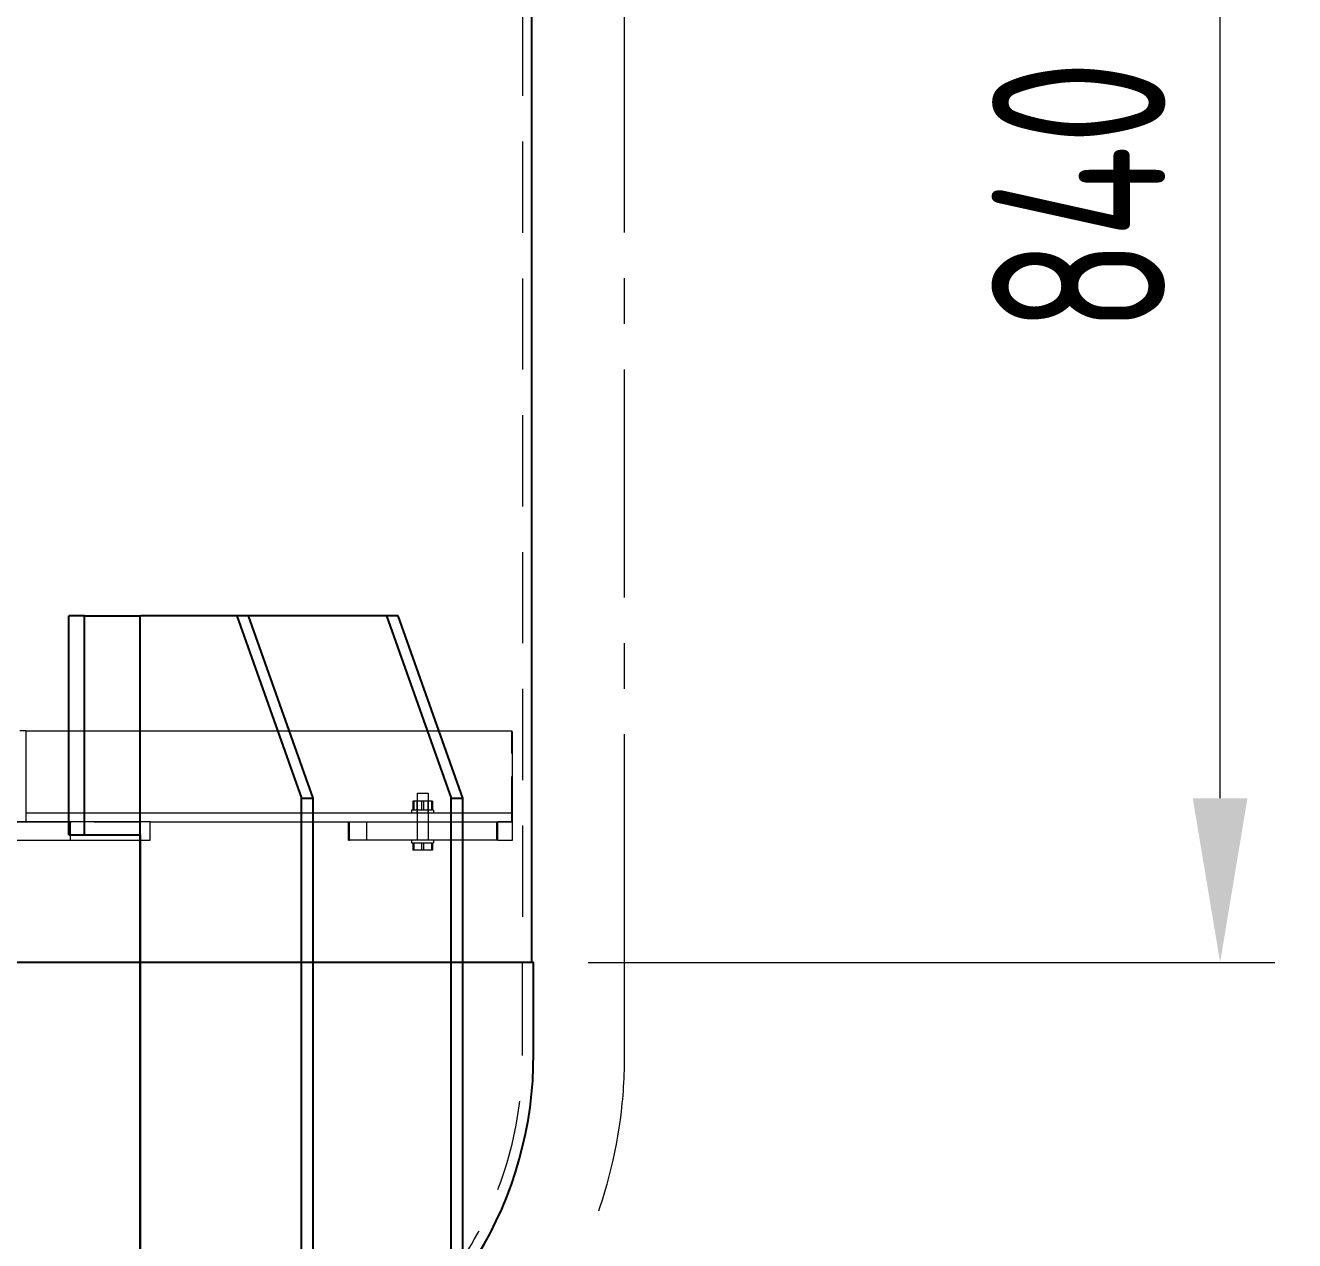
# Model space of a CAD drawing. Header units: millimetres. Extents: x -46397 to 283259, y -8690 to 23983.
# Drawn here: x 9774 to 10470, y 6584 to 7250 of the extents above; entities that cross this region are included whole.
import ezdxf

# ---------------------------------------------------------------- set-up
doc = ezdxf.new("R2010")
doc.units = ezdxf.units.MM
doc.linetypes.add('CENTER', pattern=[2, 1.25, -0.25, 0.25, -0.25])
doc.linetypes.add('HIDDENX2', pattern=[0.75, 0.5, -0.25])
doc.layers.get('Defpoints').update_dxf_attribs({"lineweight": 0})
for name, color, linetype, lineweight in [('DUONGCHINH', 7, 'Continuous', 25), ('DUONGTAM', 1, 'CENTER', 0), ('PHANTOM 2', 8, 'Continuous', 0)]:
    doc.layers.add(name, color=color, linetype=linetype, lineweight=lineweight)
doc.styles.add('GHI CHÚ 1', font='isocp_IV25.ttf', dxfattribs={"width": 0.8})
doc.dimstyles.new('1-30SCALE', dxfattribs={"dimtxt": 75, "dimasz": 75, "dimexe": 37.5, "dimexo": 30, "dimgap": 30, "dimtad": 1, "dimtoh": 1, "dimdec": 0, "dimdsep": 46, "dimtxsty": 'GHI CHÚ 1', "dimcen": 0.09, "dimclrd": 256, "dimclre": 256, "dimclrt": 2, "dimadec": 0, "dimazin": 0, "dimtfac": 1, "dimtdec": 0, "dimtofl": 0, "dimtmove": 0, "dimatfit": 3, "dimfxl": 1, "dimlwd": 0, "dimlwe": 0, "dimarcsym": 0})

# ---------------------------------------------------------------- blocks, each defined once
blk = doc.blocks.new('*D135')
at = {"layer": 'Defpoints', "color": 0, "transparency": 16777216}
for p in [(9886.44, 7576.17, -1.5), (10429.32, 7576.17), (10052.84, 6736.17, -1.5)]:
    blk.add_point(p, dxfattribs=at)
at = {"layer": 'PHANTOM 2', "linetype": 'Continuous', "lineweight": 0, "transparency": 16777216}
for p, q in [((9916.44, 7576.17), (10459.32, 7576.17)), ((10429.32, 6826.17), (10429.32, 7486.17)), ((10082.84, 6736.17), (10459.32, 6736.17))]:
    blk.add_line(p, q, dxfattribs=at)
at = {"layer": 'PHANTOM 2', "transparency": 16777216}
for points in [[(10414.32, 7486.17), (10444.32, 7486.17), (10429.32, 7576.17)], [(10414.32, 6826.17), (10444.32, 6826.17), (10429.32, 6736.17)]]:
    blk.add_solid(points, dxfattribs=at)
at = {"layer": 'PHANTOM 2', "color": 2, "transparency": 16777216, "insert": (10351.82, 7156.17), "char_height": 95, "attachment_point": 5, "rotation": 90, "style": 'GHI CHÚ 1'}
blk.add_mtext('840', dxfattribs=at)
blk = doc.blocks.new('A$C3d023de0')
at = {"color": 3, "linetype": 'HIDDENX2', "lineweight": 0, "ltscale": 100, "extrusion": (0, 1, 0)}
blk.add_line((600, 1954.61), (600, 454.61), dxfattribs=at)
at = {"color": 3, "linetype": 'HIDDENX2', "lineweight": 0, "ltscale": 100}
blk.add_lwpolyline([(-600, 454.61), (-600, 404.6, 0.284518), (-488.32, 221.3, 0.238987), (488.32, 221.3, 0.284518), (600, 404.6), (600, 454.61)], format="xyb", dxfattribs=at)
at = {"layer": 'DUONGCHINH', "color": 2, "ltscale": 10, "extrusion": (0, 1, 0)}
for p, q in [((605, 1954.61), (605, 454.61)), ((605, 454.61), (-605, 454.61))]:
    blk.add_line(p, q, dxfattribs=at)
at = {"layer": 'DUONGCHINH', "color": 2, "ltscale": 10}
blk.add_lwpolyline([(-606, 454.61), (-606, 404.62, 0.28449), (-491.03, 215.95, 0.238987), (491.03, 215.95, 0.28449), (606, 404.62), (606, 454.61)], format="xyb", close=True, dxfattribs=at)
blk = doc.blocks.new('A$C06888fbc')
at = {"color": 150, "linetype": 'Continuous', "lineweight": 0, "ltscale": 10, "extrusion": (0, 1, 0)}
for p, q in [((327.67, 581.61), (324.34, 581.61)), ((327.67, 581.61), (327.67, 531.61)), ((327.67, 581.61), (594.21, 581.61)), ((539.82, 543.11), (539.82, 538.11)), ((540.34, 543.11), (539.82, 543.11)), ((540.34, 543.11), (540.34, 538.11)), ((545.76, 543.11), (540.34, 543.11)), ((542.24, 547.36), (548.24, 547.36)), ((542.24, 547.36), (542.24, 543.11)), ((545.76, 543.11), (545.76, 538.11)), ((550.66, 543.11), (545.76, 543.11)), ((548.24, 547.36), (548.24, 543.11)), ((550.66, 543.11), (550.66, 538.11)), ((327.67, 536.61), (594.13, 536.61)), ((551.24, 538.11), (539.24, 538.11)), ((539.24, 538.11), (539.24, 536.61)), ((551.24, 538.11), (551.24, 536.61)), ((594.59, 531.61), (594.59, 536.61)), ((277.67, 531.61), (327.67, 531.61)), ((395.82, 531.62), (327.67, 531.62)), ((395.82, 521.62), (395.82, 531.62)), ((395.82, 531.61), (505.11, 531.61)), ((504.66, 521.62), (504.66, 531.61)), ((505.11, 531.62), (586.43, 531.62)), ((505.11, 521.62), (505.11, 531.62)), ((586.43, 521.62), (586.43, 531.62)), ((594.07, 531.62), (586.43, 531.62)), ((594.59, 521.62), (594.59, 531.62)), ((226.9, 521.62), (395.82, 521.62)), ((504.66, 521.62), (505.11, 521.62)), ((586.43, 521.62), (505.11, 521.62)), ((539.24, 521.62), (539.24, 520.12)), ((539.24, 520.12), (551.24, 520.12)), ((539.82, 520.12), (539.82, 516.12)), ((540.34, 516.12), (539.82, 516.12)), ((540.34, 520.12), (540.34, 516.12)), ((545.76, 516.12), (540.34, 516.12)), ((545.76, 520.12), (545.76, 516.12)), ((550.66, 516.12), (545.76, 516.12)), ((550.66, 520.12), (550.66, 516.12)), ((551.24, 521.62), (551.24, 520.12)), ((586.43, 521.62), (594.59, 521.62))]:
    blk.add_line(p, q, dxfattribs=at)
at = {"color": 1, "linetype": 'HIDDENX2', "lineweight": 0, "ltscale": 50, "extrusion": (0, 1, 0)}
for p, q in [((542.24, 543.11), (542.24, 521.62)), ((542.24, 536.61), (542.24, 543.11)), ((544.72, 543.11), (544.72, 538.11)), ((548.24, 543.11), (548.24, 521.62)), ((548.24, 536.61), (548.24, 543.11)), ((550.14, 543.11), (550.14, 538.11)), ((539.24, 536.61), (551.24, 536.61)), ((539.24, 536.61), (539.24, 536.61)), ((551.24, 536.61), (551.24, 536.61)), ((327.67, 531.62), (277.67, 531.62)), ((327.67, 531.61), (395.82, 531.61)), ((352.28, 521.62), (352.28, 531.62)), ((504.66, 531.62), (505.11, 531.62)), ((504.66, 531.61), (504.66, 531.62)), ((505.11, 531.61), (594.07, 531.61)), ((514.59, 521.62), (514.59, 531.62)), ((585.97, 521.62), (585.97, 531.62)), ((594.59, 531.62), (594.07, 531.62)), ((551.24, 521.62), (539.24, 521.62)), ((539.24, 521.62), (539.24, 521.62)), ((544.72, 520.12), (544.72, 516.12)), ((550.14, 520.12), (550.14, 516.12)), ((551.24, 521.62), (551.24, 521.62))]:
    blk.add_line(p, q, dxfattribs=at)
at = {"color": 1, "linetype": 'HIDDENX2', "lineweight": 0, "ltscale": 50}
blk.add_open_spline([(594.08, 531.61), (594.08, 548.28), (594.08, 564.95), (594.08, 581.61)], degree=3, dxfattribs=at)
at = {"color": 150, "linetype": 'Continuous', "lineweight": 0, "ltscale": 10}
for points, knots in [([(594.21, 581.61), (594.21, 581.61), (594.21, 581.61), (594.21, 581.61), (594.21, 581.6), (594.22, 581.53), (594.23, 581.48), (594.24, 581.29), (594.25, 581.14), (594.26, 580.81), (594.26, 580.62), (594.26, 580.27), (594.26, 580.11), (594.26, 579.94)], [4.537418, 4.537418, 4.537418, 4.537418, 4.540215, 4.540215, 4.920362, 4.920362, 5.399342, 5.399342, 6.064077, 6.064077, 6.674933, 6.674933, 7.168212, 7.168212, 7.168212, 7.168212]), ([(594.13, 536.61), (594.13, 536.61), (594.13, 536.61), (594.13, 536.61), (594.12, 536.6), (594.11, 536.53), (594.11, 536.47), (594.09, 536.28), (594.09, 536.13), (594.08, 535.8), (594.07, 535.61), (594.07, 535.26), (594.07, 535.1), (594.07, 534.94)], [4.515441, 4.515441, 4.515441, 4.515441, 4.524921, 4.524921, 4.90607, 4.90607, 5.388346, 5.388346, 6.053302, 6.053302, 6.664672, 6.664672, 7.146502, 7.146502, 7.146502, 7.146502]), ([(594.26, 542.11), (594.26, 541.95), (594.26, 541.79), (594.27, 540.91), (594.27, 540.2), (594.29, 538.92), (594.31, 538.35), (594.34, 537.49), (594.36, 537.18), (594.38, 536.81), (594.39, 536.7), (594.41, 536.63), (594.42, 536.61), (594.42, 536.61), (594.42, 536.61), (594.42, 536.61)], [19.375768, 19.375768, 19.375768, 19.375768, 19.860468, 19.860468, 22.043366, 22.043366, 24.21338, 24.21338, 26.058816, 26.058816, 27.423408, 27.423408, 28.023898, 28.023898, 28.037872, 28.037872, 28.037872, 28.037872])]:
    blk.add_open_spline(points, degree=3, knots=knots, dxfattribs=at)
for points in [[(594.26, 579.94), (594.26, 567.33), (594.26, 554.72), (594.26, 542.11)], [(594.59, 536.61), (594.59, 536.61), (594.44, 536.61), (594.13, 536.61)], [(594.07, 534.94), (594.07, 533.83), (594.07, 532.72), (594.07, 531.61)], [(594.07, 531.61), (594.42, 531.61), (594.59, 531.61), (594.59, 531.61)]]:
    blk.add_open_spline(points, degree=3, dxfattribs=at)
blk = doc.blocks.new('sd2-5')
at = {"layer": 'DUONGCHINH', "ltscale": 10, "extrusion": (6.89019e-16, 1, 0)}
for p, q in [((-188.11, 621.61), (-152.75, 721.61)), ((-146.39, 721.61), (-181.74, 621.61)), ((-152.75, 721.61), (-146.67, 721.61)), ((-146.67, 721.61), (-145.79, 721.61)), ((-145.79, 721.61), (-134.47, 721.61)), ((-134.47, 721.61), (-71.01, 721.61)), ((-106.08, 621.61), (-70.73, 721.61)), ((-64.36, 721.61), (-99.72, 621.61)), ((-71.01, 721.61), (-64.64, 721.61)), ((-64.64, 721.61), (-11.61, 721.61)), ((19.31, 721.61), (-11.61, 721.61)), ((-11.33, 12), (-11.33, 721.61)), ((19.31, 721.61), (27.91, 721.61)), ((19.31, 601.61), (19.31, 721.61)), ((27.91, 601.61), (27.91, 721.61)), ((-188.11, 12), (-188.11, 621.61)), ((-181.74, 621.61), (-188.11, 621.61)), ((-181.74, 12), (-181.74, 621.61)), ((-106.08, 12), (-106.08, 621.61)), ((-99.72, 621.61), (-106.08, 621.61)), ((-99.72, 12), (-99.72, 621.61)), ((19.31, 601.61), (-11.61, 601.61)), ((-11.33, 601.61), (-11.33, 12)), ((27.91, 601.61), (19.31, 601.61)), ((-199.72, 12), (0, 12)), ((-199.72, 0), (-199.72, 12)), ((0, 12), (0.28, 12)), ((0.28, 0), (0.28, 12)), ((-199.72, 0), (0, 0)), ((0, 0), (0.28, 0))]:
    blk.add_line(p, q, dxfattribs=at)
blk = doc.blocks.new('*D1643')
at = {"layer": 'Defpoints', "color": 0, "transparency": 16777216}
for p in [(9680.34, 8741.79, -1.5), (11942.21, 8741.79), (10121.84, 3758.56, -1.5)]:
    blk.add_point(p, dxfattribs=at)
at = {"layer": 'PHANTOM 2', "linetype": 'Continuous', "lineweight": 0, "transparency": 16777216}
for p, q in [((9710.34, 8741.79), (11972.21, 8741.79)), ((11942.21, 3848.56), (11942.21, 8651.79)), ((10151.84, 3758.56), (11972.21, 3758.56))]:
    blk.add_line(p, q, dxfattribs=at)
at = {"layer": 'PHANTOM 2', "transparency": 16777216}
for points in [[(11927.21, 8651.79), (11957.21, 8651.79), (11942.21, 8741.79)], [(11927.21, 3848.56), (11957.21, 3848.56), (11942.21, 3758.56)]]:
    blk.add_solid(points, dxfattribs=at)
at = {"layer": 'PHANTOM 2', "color": 2, "transparency": 16777216, "insert": (11862.67, 6250.17), "char_height": 95, "attachment_point": 5, "rotation": 90, "style": 'GHI CHÚ 1'}
blk.add_mtext('4983', dxfattribs=at)

msp = doc.modelspace()

# ---------------------------------------------------------------- linework, layer by layer
at = {"layer": 'DUONGTAM', "color": 5, "lineweight": 0, "ltscale": 100, "elevation": -1.5}
msp.add_lwpolyline([(8790.84, 8236.24), (8790.84, 6736.24), (8790.84, 6686.41, 0.284296), (8933.19, 6452.98, 0.238987), (9960.48, 6452.98, 0.284296), (10102.84, 6686.41), (10102.84, 6736.24), (10102.84, 8236.24), (10102.84, 8286.06, 0.284296), (9960.48, 8519.5, 0.238987), (8933.19, 8519.5, 0.284296), (8790.84, 8286.06)], format="xyb", close=True, dxfattribs=at)

# ---------------------------------------------------------------- block references
for name in ['A$C3d023de0', 'A$C06888fbc']:
    msp.add_blockref(name, (9446.84, 6281.56, -1.5))
at = {"xscale": -1}
msp.add_blockref('sd2-5', (9825.95, 6204.56, -1.5), dxfattribs=at)

# ---------------------------------------------------------------- dimensions: what is measured, and where the dimension line sits
at = {"layer": 'PHANTOM 2'}
for base, p1, p2, picture, middle in [((11942.21, 8741.79), (10121.84, 3758.56, -1.5), (9680.34, 8741.79, -1.5), '*D1643', (11862.67, 6250.17)), ((10429.32, 7576.17), (10052.84, 6736.17, -1.5), (9886.44, 7576.17, -1.5), '*D135', (10351.82, 7156.17))]:
    dim = msp.add_linear_dim(base=base, p1=p1, p2=p2, angle=90, dimstyle='1-30SCALE', override={"dimtxt": 95, "dimasz": 90, "dimexe": 30, "dimtmove": 1}, dxfattribs=at)
    dim.commit()
    dim.dimension.update_dxf_attribs({"geometry": picture, "text_midpoint": middle})

doc.saveas('drawing.dxf')
